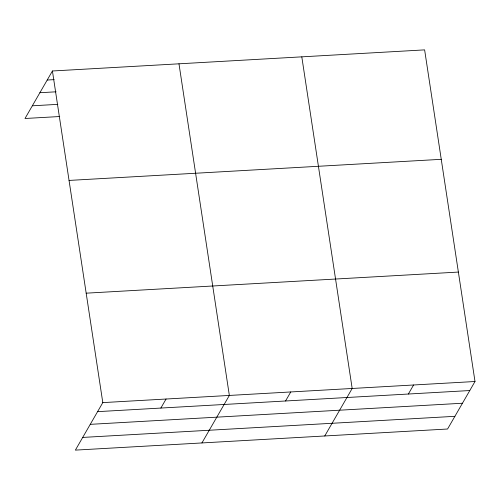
<?xml version="1.0" encoding="UTF-8"?>
<svg xmlns="http://www.w3.org/2000/svg" width="500" height="500" viewBox="0 0 500 500"><rect width="100%" height="100%" fill="white"/><g stroke="black" fill="none" stroke-linecap="round" stroke-linejoin="round"><path stroke-width="0.75" d="M52.425 70.987L102.8 402.612L75.375 450.119L447.575 429.012L475 381.506L424.625 49.881L52.425 70.987L25 118.494L59.725 116.525M160.856 408.062L166.075 399.025M201.925 442.938L229.35 395.438L178.975 63.812M285.544 400.994L290.763 391.956M324.75 435.975L352.175 388.469L301.8 56.85M408.369 394.025L413.587 384.988M47.206 80.031L54.15 79.638M39.881 92.725L56.081 91.806M32.331 105.8L57.794 104.356M69.05 180.425L441.25 159.319M86.181 293.175L458.375 272.069M102.8 402.612L475 381.506M97.581 411.65L469.781 390.544M90.256 424.344L462.45 403.237M82.706 437.425L454.9 416.319"/></g></svg>
